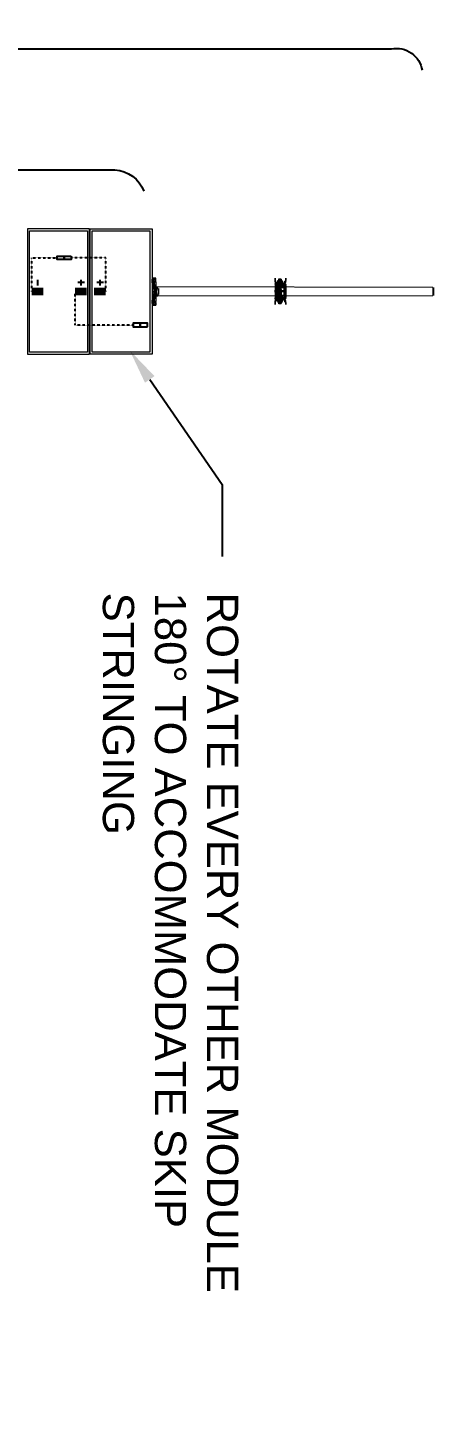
# Model space of a CAD drawing. Header units: feet. Extents: x -13743 to 68376, y -48 to 67763.
# Drawn here: x 4518 to 4778, y 405 to 1289 of the extents above; entities that cross this region are included whole.
import ezdxf
from ezdxf import colors
from ezdxf.entities.mleader import LeaderData, LeaderLine
from ezdxf.math import Vec2, Vec3

# ---------------------------------------------------------------- set-up
doc = ezdxf.new("R2010")
doc.units = ezdxf.units.FT
doc.header["$MEASUREMENT"] = 0
doc.linetypes.add('HIDDEN', pattern=[0.375, 0.25, -0.125])
for name, color, linetype in [('E-HARN-COMP', 8, 'Continuous'), ('E-TRNK-CABL-NEG', 6, 'HIDDEN'), ('E-TRUNK-CABLE-POS', 6, 'HIDDEN'), ('G-ANNO-TEXT', 1, 'Continuous'), ('Polarity-Text', 7, 'Continuous')]:
    doc.layers.add(name, color=color, linetype=linetype)
doc.styles.add('NEI-A', font='arial.ttf')

# ---------------------------------------------------------------- blocks, each defined once
blk = doc.blocks.new('A$Ccdbb2b2c')
at = {"lineweight": 5}
for points in [[(1.1316, 0.4133), (0.9266, 0.4133), (0.9266, 0.4133), (0.9266, 0), (0.9266, 0), (1.1316, 0)], [(1.1333, 0.4133), (1.3383, 0.4133), (1.3383, 0), (1.1333, 0)], [(0.935, 0.4067), (0.935, 0.0067), (1.125, 0.0067), (1.125, 0.4067)], [(1.14, 0.4067), (1.14, 0.0067), (1.3316, 0.0067), (1.3316, 0.4067)], [(0.4883, 0.2433), (0.4866, 0.2433), (0.4883, 0.2417), (0.4866, 0.24), (0.4883, 0.2417), (0.4866, 0.2433), (0.4866, 0.25), (0.4866, 0.2433), (0.4883, 0.2433), (0.4866, 0.2433)], [(0.4883, 0.23), (0.4866, 0.23), (0.4866, 0.2283), (0.4866, 0.23)], [(0.4983, 0.23), (0.4966, 0.225), (0.4983, 0.225), (0.5, 0.2233), (0.5, 0.2283), (0.4983, 0.2283)], [(0.4983, 0.2417), (0.5, 0.2417), (0.5, 0.2333), (0.4983, 0.2333)], [(0.505, 0.245), (0.5033, 0.245)], [(0.5066, 0.245), (0.5083, 0.245)], [(0.5133, 0.2417), (0.5133, 0.2333), (0.51, 0.2333), (0.51, 0.2417)], [(0.5133, 0.225), (0.5116, 0.225), (0.5116, 0.2233), (0.51, 0.2283), (0.5116, 0.2283), (0.5133, 0.23)], [(0.5166, 0.2283), (0.5166, 0.23), (0.52, 0.24), (0.5216, 0.2383), (0.5166, 0.2283), (0.52, 0.2283), (0.52, 0.225), (0.5166, 0.225)], [(0.5233, 0.2433), (0.5216, 0.2433)], [(0.9264, 0.25), (0.9147, 0.25)], [(0.4883, 0.21), (0.4866, 0.21)], [(0.4883, 0.2083), (0.4866, 0.2083)], [(0.4883, 0.205), (0.4866, 0.205)], [(0.4883, 0.205), (0.4866, 0.205)], [(0.4866, 0.19), (0.4866, 0.1883)], [(0.49, 0.2233), (0.4883, 0.2217), (0.49, 0.22), (0.4916, 0.2217)], [(0.49, 0.2233), (0.4883, 0.2233), (0.4883, 0.2217), (0.4883, 0.22), (0.49, 0.22), (0.4916, 0.22), (0.4916, 0.2217), (0.4916, 0.2233)], [(0.49, 0.2233), (0.4883, 0.2217), (0.49, 0.22), (0.4916, 0.2217)], [(0.49, 0.2233), (0.4883, 0.2217), (0.49, 0.22), (0.4916, 0.2217)], [(0.49, 0.195), (0.4883, 0.1933), (0.49, 0.1917), (0.4916, 0.1933)], [(0.49, 0.195), (0.4883, 0.195), (0.4883, 0.1933), (0.4883, 0.1917), (0.49, 0.1917), (0.49, 0.19), (0.4916, 0.1917), (0.4916, 0.1933), (0.4916, 0.195)], [(0.49, 0.195), (0.4883, 0.1933), (0.49, 0.1917), (0.4916, 0.1933)], [(0.49, 0.195), (0.4883, 0.195), (0.4883, 0.1933), (0.4883, 0.1917), (0.49, 0.1917), (0.4916, 0.1917), (0.4916, 0.1933), (0.4916, 0.195)], [(0.49, 0.195), (0.4883, 0.1933), (0.49, 0.1917), (0.4916, 0.1933)], [(0.4933, 0.2217), (0.4916, 0.2217)], [(0.4966, 0.1883), (0.4983, 0.1883), (0.4983, 0.19), (0.5, 0.19), (0.5, 0.185), (0.4983, 0.185), (0.4983, 0.1833)], [(0.5, 0.2217), (0.5016, 0.2217)], [(0.5, 0.2217), (0.5016, 0.2217)], [(0.5066, 0.1917), (0.5066, 0.2217), (0.5083, 0.2217), (0.5083, 0.1917)], [(0.51, 0.2217), (0.5116, 0.2217), (0.5133, 0.2217), (0.515, 0.2217)], [(0.51, 0.2133), (0.51, 0.21)], [(0.51, 0.2033), (0.51, 0.205), (0.51, 0.2033), (0.5116, 0.2033)], [(0.5116, 0.2033), (0.51, 0.2033)], [(0.5133, 0.1833), (0.5133, 0.19), (0.5116, 0.19), (0.51, 0.185), (0.5133, 0.185)], [(0.5133, 0.2217), (0.5116, 0.2217)], [(0.5183, 0.2233), (0.5166, 0.2217), (0.5183, 0.22), (0.52, 0.2217)], [(0.5183, 0.1933), (0.5166, 0.1933), (0.5183, 0.195)], [(0.5183, 0.195), (0.5166, 0.1933), (0.5183, 0.1917), (0.52, 0.1933)], [(0.52, 0.185), (0.52, 0.1883), (0.5216, 0.1883), (0.5216, 0.185)], [(0.913, 0.1933), (0.9114, 0.1933)], [(0.9164, 0.2033), (0.918, 0.1933), (0.9197, 0.1933), (0.918, 0.2033)], [(0.4866, 0.1733), (0.4883, 0.1733), (0.4883, 0.1717), (0.4866, 0.17), (0.4866, 0.1633), (0.4866, 0.17), (0.4883, 0.1717), (0.4883, 0.1733)], [(0.4883, 0.17), (0.4866, 0.17)], [(0.505, 0.17), (0.5033, 0.17)], [(0.51, 0.17), (0.5083, 0.17), (0.51, 0.17), (0.5116, 0.17)], [(0.5233, 0.1733), (0.5216, 0.1733)], [(0.9264, 0.1617), (0.9147, 0.1617)]]:
    blk.add_lwpolyline(points, close=True, dxfattribs=at)
for points in [[(0.485, 0.2283), (0.485, 0.2283)], [(0.4883, 0.2383), (0.4866, 0.24), (0.4883, 0.2417), (0.4866, 0.2433), (0.4866, 0.25)], [(0.4983, 0.2417), (0.4966, 0.235), (0.4966, 0.225), (0.4966, 0.2267), (0.4933, 0.23), (0.4933, 0.2283), (0.4916, 0.2283), (0.4916, 0.225), (0.4883, 0.225), (0.4883, 0.2233), (0.4866, 0.2233), (0.4866, 0.225), (0.4866, 0.2233), (0.4866, 0.225)], [(0.4883, 0.24), (0.4866, 0.24), (0.4883, 0.24), (0.4933, 0.23), (0.4916, 0.23), (0.4916, 0.2283), (0.4866, 0.2383), (0.4883, 0.24), (0.4933, 0.23), (0.4916, 0.23), (0.4916, 0.2283), (0.4916, 0.225), (0.4883, 0.225), (0.4883, 0.2283), (0.4866, 0.2283), (0.4866, 0.23), (0.4866, 0.2317)], [(0.4966, 0.2317), (0.49, 0.2367), (0.49, 0.24), (0.4883, 0.24), (0.4866, 0.2383), (0.4883, 0.24), (0.4933, 0.23), (0.4916, 0.23), (0.4916, 0.2283), (0.4866, 0.2383), (0.4916, 0.2283), (0.4883, 0.2283), (0.4916, 0.2283), (0.4883, 0.2283), (0.4883, 0.225), (0.4866, 0.225), (0.4866, 0.2267), (0.4866, 0.225), (0.4883, 0.225), (0.4883, 0.2233), (0.4866, 0.2233), (0.4866, 0.19), (0.4883, 0.19), (0.4883, 0.1883), (0.4883, 0.19), (0.4866, 0.19), (0.4866, 0.2233)], [(0.4866, 0.2317), (0.4866, 0.2317)], [(0.4916, 0.2283), (0.4933, 0.2283), (0.4933, 0.23), (0.4933, 0.2283), (0.4916, 0.2283), (0.4916, 0.225), (0.4866, 0.225), (0.4866, 0.2283), (0.4883, 0.2283), (0.4883, 0.225), (0.4883, 0.2233), (0.4883, 0.2217), (0.4883, 0.2233), (0.49, 0.2233), (0.4916, 0.2233), (0.4916, 0.2217), (0.4916, 0.225), (0.4933, 0.225), (0.4916, 0.225), (0.4916, 0.2217), (0.4916, 0.225), (0.4933, 0.225), (0.4916, 0.225), (0.4933, 0.225), (0.4933, 0.1883), (0.4916, 0.1883), (0.4916, 0.1917), (0.4916, 0.1933), (0.4933, 0.1933)], [(0.4883, 0.2433), (0.4883, 0.2433)], [(0.4883, 0.2433), (0.4883, 0.2433)], [(0.4883, 0.2433), (0.4883, 0.2433)], [(0.4883, 0.24), (0.4883, 0.24)], [(0.4883, 0.24), (0.4883, 0.24)], [(0.4916, 0.24), (0.49, 0.24), (0.49, 0.2367), (0.49, 0.2383)], [(0.4916, 0.2333), (0.4966, 0.2283), (0.49, 0.235)], [(0.4983, 0.2233), (0.4966, 0.225), (0.4933, 0.2267), (0.4933, 0.2283), (0.4933, 0.225), (0.4916, 0.225)], [(0.4966, 0.235), (0.4966, 0.225), (0.4983, 0.225)], [(0.4983, 0.24), (0.4983, 0.24)], [(0.4983, 0.235), (0.4983, 0.235)], [(0.4983, 0.2317), (0.4983, 0.2333)], [(0.5, 0.2417), (0.5016, 0.2417), (0.5016, 0.245), (0.5016, 0.2467), (0.5016, 0.245), (0.5033, 0.245), (0.505, 0.245), (0.505, 0.2417)], [(0.5016, 0.1917), (0.5, 0.1917), (0.5016, 0.1917), (0.5016, 0.1717), (0.505, 0.1717), (0.505, 0.1917), (0.505, 0.2217), (0.5066, 0.2217), (0.5066, 0.2417), (0.5083, 0.2417), (0.5083, 0.2217)], [(0.5, 0.23), (0.5, 0.2333), (0.5016, 0.2333)], [(0.5016, 0.2283), (0.5, 0.2283)], [(0.5016, 0.245), (0.5016, 0.2467), (0.5033, 0.2467), (0.5016, 0.2467), (0.5033, 0.245), (0.505, 0.245), (0.5033, 0.245), (0.505, 0.245)], [(0.5016, 0.2467), (0.5016, 0.2467)], [(0.5016, 0.245), (0.5016, 0.245)], [(0.5016, 0.2433), (0.5016, 0.235), (0.5016, 0.2433), (0.5016, 0.245), (0.5016, 0.2433), (0.5033, 0.2433), (0.505, 0.2433), (0.5033, 0.2433), (0.505, 0.2433), (0.5066, 0.2433), (0.5083, 0.2433), (0.5083, 0.2417), (0.5066, 0.2417), (0.505, 0.2417), (0.505, 0.2217), (0.505, 0.1917), (0.5016, 0.1917), (0.5016, 0.2217), (0.505, 0.2217), (0.505, 0.2417), (0.505, 0.2433), (0.5066, 0.2433), (0.505, 0.2433), (0.5066, 0.2433), (0.505, 0.2433)], [(0.505, 0.2417), (0.5016, 0.2417), (0.5016, 0.2217)], [(0.5016, 0.2117), (0.5016, 0.2367), (0.5033, 0.2367)], [(0.5016, 0.21), (0.5033, 0.21), (0.5016, 0.21), (0.5033, 0.21), (0.5016, 0.21), (0.5016, 0.2133), (0.5016, 0.235), (0.5033, 0.235)], [(0.5033, 0.2467), (0.5083, 0.2467), (0.51, 0.2467)], [(0.5116, 0.2467), (0.51, 0.2467), (0.5083, 0.245), (0.5066, 0.245), (0.5083, 0.245), (0.5083, 0.2467)], [(0.5066, 0.2417), (0.5066, 0.245), (0.5083, 0.245), (0.51, 0.245), (0.51, 0.2467), (0.51, 0.245), (0.5083, 0.2433), (0.51, 0.2433), (0.5083, 0.2433), (0.51, 0.2433), (0.51, 0.235), (0.51, 0.2433), (0.5116, 0.2433), (0.51, 0.2433), (0.51, 0.245), (0.51, 0.2433), (0.5083, 0.2433), (0.5066, 0.2433), (0.5083, 0.2433), (0.51, 0.2433)], [(0.5083, 0.2117), (0.51, 0.2117), (0.51, 0.2367), (0.5083, 0.2367)], [(0.51, 0.2467), (0.51, 0.2467)], [(0.51, 0.2417), (0.5116, 0.2417)], [(0.51, 0.21), (0.5116, 0.21), (0.51, 0.21), (0.5116, 0.21), (0.51, 0.21), (0.5116, 0.21), (0.51, 0.21), (0.51, 0.2117), (0.51, 0.2133), (0.51, 0.235), (0.5116, 0.235)], [(0.51, 0.2333), (0.5116, 0.2333), (0.5116, 0.23)], [(0.51, 0.2283), (0.5116, 0.2283)], [(0.5116, 0.24), (0.5116, 0.24)], [(0.515, 0.235), (0.5133, 0.2417)], [(0.5166, 0.185), (0.515, 0.185), (0.515, 0.1883), (0.5166, 0.1883), (0.515, 0.1883), (0.5166, 0.1883), (0.5166, 0.1917), (0.5166, 0.1933), (0.5166, 0.1917), (0.5183, 0.1917), (0.52, 0.1917), (0.52, 0.1933), (0.5183, 0.1933), (0.52, 0.1933), (0.5183, 0.1933), (0.52, 0.1933), (0.5183, 0.1933), (0.52, 0.1933), (0.5183, 0.1933), (0.52, 0.1933), (0.52, 0.195), (0.5183, 0.195), (0.5166, 0.195), (0.5166, 0.1933), (0.5166, 0.22), (0.5166, 0.2217), (0.5166, 0.2233), (0.5183, 0.2233), (0.52, 0.2233), (0.52, 0.2217), (0.5183, 0.2217), (0.52, 0.2217), (0.5183, 0.2217), (0.52, 0.2217), (0.5183, 0.2217), (0.52, 0.2217), (0.5183, 0.2217), (0.52, 0.2217), (0.52, 0.22), (0.5183, 0.22), (0.5166, 0.22), (0.5166, 0.2217), (0.5183, 0.2217), (0.5183, 0.2233), (0.5166, 0.2217), (0.5166, 0.225), (0.515, 0.225), (0.515, 0.235), (0.515, 0.225), (0.5133, 0.225), (0.5133, 0.2267)], [(0.5133, 0.235), (0.5133, 0.235)], [(0.5133, 0.2333), (0.5133, 0.2317)], [(0.5166, 0.23), (0.515, 0.23), (0.515, 0.2283), (0.5166, 0.2283)], [(0.515, 0.2283), (0.515, 0.225), (0.5166, 0.225), (0.515, 0.225), (0.515, 0.1883), (0.515, 0.1783)], [(0.52, 0.2383), (0.5216, 0.24), (0.52, 0.2417), (0.5216, 0.2433), (0.5216, 0.25), (0.5216, 0.1633), (0.5216, 0.17), (0.52, 0.1717), (0.52, 0.1733), (0.5216, 0.1733), (0.52, 0.175)], [(0.52, 0.2433), (0.52, 0.2433)], [(0.52, 0.24), (0.52, 0.24)], [(0.52, 0.2283), (0.5216, 0.2283), (0.5216, 0.225), (0.52, 0.225), (0.52, 0.2233)], [(0.5216, 0.24), (0.5233, 0.24)], [(0.5216, 0.2317), (0.5216, 0.23), (0.5216, 0.2283)], [(0.5233, 0.2317), (0.5233, 0.2317)], [(0.5233, 0.2283), (0.5233, 0.2283)], [(0.9247, 0.2433), (0.9247, 0.2467), (0.923, 0.2433), (0.9214, 0.245), (0.9214, 0.2417), (0.9147, 0.2417), (0.9147, 0.25), (0.9164, 0.25)], [(0.923, 0.2417), (0.923, 0.24), (0.9214, 0.2383), (0.9197, 0.2383), (0.9147, 0.2383), (0.9147, 0.2417)], [(0.9147, 0.2383), (0.9147, 0.2233), (0.918, 0.2233), (0.918, 0.22), (0.9197, 0.22), (0.9197, 0.2233), (0.918, 0.2233)], [(0.9214, 0.2467), (0.9197, 0.2467), (0.9164, 0.2467), (0.918, 0.2467)], [(0.9197, 0.2467), (0.9164, 0.2467)], [(0.923, 0.24), (0.9197, 0.2233), (0.918, 0.2233), (0.9197, 0.2383)], [(0.9264, 0.2283), (0.923, 0.2283), (0.923, 0.2183), (0.9214, 0.2183), (0.923, 0.2183), (0.9214, 0.2183), (0.9214, 0.2167), (0.923, 0.2167), (0.9197, 0.2083)], [(0.9214, 0.2383), (0.9214, 0.2417), (0.923, 0.2417), (0.923, 0.2433), (0.9214, 0.2267), (0.923, 0.2283), (0.9247, 0.2467), (0.9264, 0.245)], [(0.9247, 0.2467), (0.9247, 0.2483), (0.9247, 0.2467)], [(0.9264, 0.2483), (0.9247, 0.2483)], [(0.9264, 0.2383), (0.9247, 0.2467)], [(0.9266, 0.2517), (0.9283, 0.2517)], [(0.9266, 0.25), (0.9283, 0.25)], [(0.9266, 0.235), (0.9266, 0.2467), (0.9266, 0.2433)], [(0.9266, 0.2283), (0.9283, 0.2283)], [(1.1316, 0.2517), (1.1333, 0.2517)], [(1.1316, 0.25), (1.1333, 0.25)], [(1.1316, 0.235), (1.1333, 0.2467), (1.1333, 0.2433)], [(1.1316, 0.2283), (1.1333, 0.2283)], [(0, 0.22), (0, 0.1933)], [(0.0033, 0.22), (0.0017, 0.22), (0.9147, 0.2217)], [(0.9097, 0.195), (0.908, 0.195), (0.908, 0.1933), (0.9114, 0.1917), (0.9147, 0.1917), (0.913, 0.1917), (0.908, 0.1917), (0.0017, 0.1933), (0.0033, 0.1933)], [(0.485, 0.185), (0.485, 0.185)], [(0.4916, 0.1917), (0.49, 0.1917), (0.4883, 0.1917), (0.4883, 0.19), (0.4866, 0.19), (0.4866, 0.2233), (0.4883, 0.2233), (0.4883, 0.2217), (0.4883, 0.22), (0.4883, 0.1933), (0.4883, 0.1917), (0.49, 0.1917), (0.4916, 0.1917), (0.4916, 0.1933), (0.49, 0.195), (0.49, 0.1933), (0.4916, 0.1933), (0.4933, 0.1933), (0.5016, 0.1933), (0.5, 0.1933), (0.5, 0.1917), (0.5016, 0.1917), (0.5, 0.1917), (0.4983, 0.1917)], [(0.4883, 0.22), (0.4866, 0.22), (0.4883, 0.22), (0.49, 0.22), (0.4883, 0.22), (0.4883, 0.2217), (0.49, 0.2217), (0.4916, 0.2217), (0.49, 0.2217), (0.4916, 0.2217), (0.49, 0.2217), (0.4916, 0.2217), (0.49, 0.2217), (0.4916, 0.2217), (0.49, 0.2217), (0.4916, 0.2217), (0.49, 0.2217), (0.4916, 0.2217), (0.49, 0.2217), (0.4916, 0.2217), (0.49, 0.2217), (0.4916, 0.2217), (0.49, 0.2217), (0.49, 0.2233), (0.4916, 0.2217), (0.49, 0.2217), (0.4916, 0.2217), (0.49, 0.2217), (0.4916, 0.2217), (0.49, 0.2217), (0.4916, 0.2217), (0.49, 0.2217), (0.4916, 0.2217), (0.49, 0.2217), (0.49, 0.2233), (0.4916, 0.2217), (0.49, 0.2233), (0.49, 0.2217), (0.4916, 0.2217), (0.4916, 0.22), (0.49, 0.22), (0.4916, 0.22), (0.49, 0.22), (0.4883, 0.22), (0.4883, 0.2217), (0.49, 0.2217), (0.4883, 0.2217), (0.4883, 0.22), (0.49, 0.22), (0.4916, 0.22), (0.4916, 0.2217), (0.49, 0.2217), (0.4883, 0.2217), (0.4883, 0.22), (0.49, 0.22), (0.4916, 0.22), (0.4916, 0.1933), (0.49, 0.1933), (0.4883, 0.1933), (0.4866, 0.1933), (0.4883, 0.1933), (0.4883, 0.22), (0.4866, 0.22), (0.4883, 0.22), (0.4883, 0.1933), (0.49, 0.1933), (0.4916, 0.1933), (0.4916, 0.22), (0.4916, 0.2217), (0.4916, 0.22), (0.4916, 0.2217), (0.4916, 0.2233), (0.49, 0.2233), (0.4883, 0.2233), (0.4883, 0.2217), (0.4883, 0.2233)], [(0.4866, 0.21), (0.4883, 0.21)], [(0.4866, 0.2083), (0.4883, 0.2083)], [(0.4866, 0.205), (0.4883, 0.205)], [(0.4866, 0.205), (0.4883, 0.205)], [(0.4916, 0.1883), (0.4933, 0.1883), (0.4916, 0.1883), (0.4916, 0.1917), (0.49, 0.19), (0.49, 0.1917), (0.4883, 0.1917), (0.4883, 0.1933), (0.4883, 0.1917), (0.49, 0.1917), (0.49, 0.19), (0.4916, 0.1917), (0.4916, 0.1933), (0.49, 0.195), (0.49, 0.1933), (0.4916, 0.1933), (0.49, 0.1933), (0.4916, 0.1933), (0.49, 0.1933), (0.4916, 0.1933), (0.49, 0.1933), (0.4916, 0.1933), (0.49, 0.1933), (0.4883, 0.1933), (0.4866, 0.1933), (0.4883, 0.1933), (0.4883, 0.195), (0.49, 0.195), (0.4916, 0.195), (0.4916, 0.1933), (0.4916, 0.1917), (0.4916, 0.1883), (0.4933, 0.1883), (0.4933, 0.185), (0.4933, 0.1833), (0.4933, 0.185), (0.4916, 0.185), (0.4916, 0.1883), (0.4883, 0.1883), (0.4883, 0.185), (0.4916, 0.185), (0.4866, 0.175), (0.4883, 0.175), (0.4883, 0.1733), (0.4933, 0.1833), (0.4916, 0.185), (0.4883, 0.185), (0.4883, 0.1883), (0.4866, 0.1883), (0.4866, 0.1867), (0.4866, 0.1883), (0.4883, 0.1883), (0.4883, 0.19), (0.4883, 0.1917), (0.4883, 0.19)], [(0.4866, 0.1883), (0.4866, 0.19)], [(0.4883, 0.185), (0.4866, 0.185), (0.4866, 0.1833), (0.4866, 0.185), (0.4883, 0.185), (0.4866, 0.185), (0.4866, 0.1883), (0.4883, 0.1883), (0.4916, 0.1883), (0.4916, 0.185), (0.4933, 0.1833), (0.4883, 0.1733), (0.4883, 0.175), (0.4866, 0.175), (0.4916, 0.185), (0.4933, 0.1833), (0.4883, 0.1733), (0.4866, 0.1733)], [(0.4933, 0.1833), (0.4933, 0.185), (0.4916, 0.185), (0.4916, 0.1883), (0.4883, 0.1883), (0.4883, 0.185), (0.4916, 0.185), (0.4866, 0.175), (0.4883, 0.175), (0.4883, 0.1733), (0.49, 0.1733), (0.49, 0.1767)], [(0.4883, 0.1833), (0.4866, 0.1833), (0.4866, 0.185)], [(0.4866, 0.1833), (0.4866, 0.1833)], [(0.4883, 0.2233), (0.4883, 0.2233)], [(0.4883, 0.2233), (0.4883, 0.2233)], [(0.4883, 0.2217), (0.4883, 0.2217)], [(0.4883, 0.2217), (0.4883, 0.2217)], [(0.4883, 0.22), (0.4883, 0.22)], [(0.4883, 0.22), (0.4883, 0.22)], [(0.4883, 0.195), (0.4883, 0.195)], [(0.4883, 0.195), (0.4883, 0.195)], [(0.4883, 0.1933), (0.4883, 0.1933)], [(0.4883, 0.1933), (0.4883, 0.1917)], [(0.4883, 0.1933), (0.4883, 0.1933)], [(0.4883, 0.1917), (0.4883, 0.1917)], [(0.4883, 0.1917), (0.4883, 0.1917)], [(0.49, 0.2233), (0.49, 0.2233)], [(0.49, 0.2233), (0.49, 0.2233)], [(0.49, 0.22), (0.49, 0.22)], [(0.49, 0.1933), (0.49, 0.195), (0.4916, 0.1933), (0.49, 0.1933), (0.4916, 0.1933), (0.49, 0.1933), (0.4916, 0.1933), (0.49, 0.1933), (0.4916, 0.1933), (0.49, 0.1933), (0.4916, 0.1933), (0.49, 0.1933), (0.4916, 0.1933), (0.49, 0.1933), (0.4916, 0.1933), (0.49, 0.1933), (0.4916, 0.1933), (0.49, 0.1933), (0.4916, 0.1933), (0.4916, 0.22)], [(0.49, 0.22), (0.49, 0.22)], [(0.49, 0.195), (0.49, 0.195)], [(0.49, 0.195), (0.49, 0.195)], [(0.49, 0.1917), (0.49, 0.1917)], [(0.49, 0.1917), (0.49, 0.1917)], [(0.4916, 0.1817), (0.4966, 0.185), (0.49, 0.1783), (0.4966, 0.1817)], [(0.4916, 0.225), (0.4916, 0.225)], [(0.4916, 0.2233), (0.4916, 0.2233)], [(0.4916, 0.2233), (0.4916, 0.2233)], [(0.4916, 0.2217), (0.4916, 0.2217)], [(0.4916, 0.2217), (0.4916, 0.2217)], [(0.4916, 0.22), (0.4916, 0.22)], [(0.4916, 0.22), (0.4916, 0.22)], [(0.4916, 0.195), (0.4916, 0.195)], [(0.4916, 0.195), (0.4916, 0.195)], [(0.4916, 0.1933), (0.4916, 0.1933)], [(0.4916, 0.1933), (0.4916, 0.1933)], [(0.4916, 0.1917), (0.4916, 0.1917)], [(0.4916, 0.1917), (0.4916, 0.1917)], [(0.4933, 0.1883), (0.4916, 0.1883), (0.4933, 0.1883)], [(0.4916, 0.1883), (0.4916, 0.1883)], [(0.4916, 0.1883), (0.4916, 0.1883)], [(0.495, 0.1867), (0.4933, 0.1867), (0.4966, 0.1883), (0.4966, 0.1783), (0.4966, 0.1883), (0.4966, 0.1867), (0.4933, 0.185), (0.4916, 0.185)], [(0.4916, 0.1883), (0.4916, 0.1883)], [(0.5016, 0.22), (0.4933, 0.22)], [(0.5033, 0.21), (0.5016, 0.21), (0.5033, 0.21), (0.5016, 0.21), (0.5016, 0.2117), (0.5016, 0.2133), (0.5016, 0.21), (0.4933, 0.21)], [(0.4933, 0.2083), (0.4933, 0.205), (0.5016, 0.205), (0.5016, 0.2033), (0.5033, 0.2033), (0.5016, 0.2033), (0.5033, 0.2033)], [(0.4933, 0.1883), (0.4933, 0.1883)], [(0.4983, 0.19), (0.4966, 0.1883)], [(0.5016, 0.2233), (0.5, 0.2233), (0.4983, 0.225), (0.5, 0.2233), (0.5, 0.225)], [(0.5, 0.2217), (0.4983, 0.2217)], [(0.5, 0.1883), (0.5, 0.19), (0.4983, 0.1883), (0.5, 0.19), (0.5016, 0.19)], [(0.4983, 0.1817), (0.4983, 0.18), (0.5, 0.18), (0.5, 0.1833)], [(0.5, 0.2217), (0.5016, 0.2217)], [(0.5, 0.185), (0.5016, 0.185)], [(0.5016, 0.2017), (0.5016, 0.205), (0.5016, 0.2033), (0.5033, 0.2033), (0.5016, 0.2033)], [(0.5033, 0.1783), (0.5016, 0.1783), (0.5016, 0.2), (0.5016, 0.2033), (0.5016, 0.2), (0.5016, 0.2017), (0.5016, 0.1767), (0.5033, 0.1767)], [(0.5083, 0.1917), (0.5083, 0.1717), (0.5066, 0.1717), (0.5066, 0.1917), (0.505, 0.1917), (0.505, 0.1733), (0.5066, 0.1733), (0.5083, 0.1733)], [(0.515, 0.21), (0.5083, 0.21)], [(0.5083, 0.205), (0.515, 0.205), (0.515, 0.2083), (0.5166, 0.2083)], [(0.5083, 0.1767), (0.51, 0.1767), (0.51, 0.2017), (0.5083, 0.2017)], [(0.51, 0.2233), (0.5116, 0.2233)], [(0.515, 0.22), (0.51, 0.22)], [(0.51, 0.205), (0.51, 0.2017), (0.51, 0.2), (0.51, 0.2033), (0.51, 0.2), (0.51, 0.1783), (0.5116, 0.1783)], [(0.51, 0.2033), (0.5116, 0.2033)], [(0.51, 0.1933), (0.515, 0.1933), (0.5133, 0.1933), (0.5116, 0.195)], [(0.515, 0.1917), (0.51, 0.1917), (0.5116, 0.1917), (0.5133, 0.1917), (0.5116, 0.1917), (0.5133, 0.1917)], [(0.5116, 0.19), (0.51, 0.19)], [(0.51, 0.185), (0.5116, 0.185)], [(0.5116, 0.1833), (0.5116, 0.18), (0.51, 0.18), (0.51, 0.1717), (0.5133, 0.1717)], [(0.5116, 0.225), (0.5116, 0.2233), (0.5133, 0.225), (0.5116, 0.2233), (0.5133, 0.225)], [(0.5133, 0.22), (0.5116, 0.2183)], [(0.5133, 0.1883), (0.5116, 0.19), (0.5133, 0.1883), (0.5116, 0.19), (0.5116, 0.1883)], [(0.5133, 0.18), (0.5133, 0.1733), (0.515, 0.1783), (0.515, 0.1883), (0.5133, 0.1883), (0.5133, 0.1867)], [(0.515, 0.225), (0.515, 0.225)], [(0.515, 0.1883), (0.515, 0.1883)], [(0.5166, 0.1833), (0.515, 0.185)], [(0.5166, 0.225), (0.5166, 0.225)], [(0.5166, 0.22), (0.5183, 0.22), (0.52, 0.22), (0.52, 0.2217), (0.5183, 0.2217), (0.52, 0.2217), (0.52, 0.2233), (0.5216, 0.2233), (0.5216, 0.19), (0.52, 0.19)], [(0.5166, 0.2233), (0.5166, 0.2233)], [(0.5166, 0.2217), (0.5166, 0.2217)], [(0.5166, 0.22), (0.5166, 0.22)], [(0.5166, 0.1917), (0.5183, 0.19), (0.5183, 0.1917), (0.52, 0.1917), (0.52, 0.1933), (0.5183, 0.1933), (0.52, 0.1933), (0.52, 0.22)], [(0.5166, 0.195), (0.5166, 0.195)], [(0.5166, 0.1933), (0.5166, 0.1933)], [(0.5166, 0.1917), (0.5166, 0.1917)], [(0.52, 0.1917), (0.52, 0.19), (0.52, 0.1883), (0.5166, 0.1883), (0.5166, 0.185), (0.5166, 0.1833), (0.52, 0.1733), (0.52, 0.175), (0.5216, 0.175), (0.5166, 0.185), (0.52, 0.185)], [(0.5166, 0.1883), (0.5166, 0.1883)], [(0.5183, 0.2233), (0.5183, 0.2233)], [(0.5183, 0.22), (0.5183, 0.22)], [(0.5183, 0.195), (0.5183, 0.195)], [(0.5183, 0.1917), (0.5183, 0.1917)], [(0.52, 0.2233), (0.52, 0.2233)], [(0.52, 0.2217), (0.52, 0.2217)], [(0.52, 0.22), (0.52, 0.22)], [(0.52, 0.195), (0.52, 0.195)], [(0.52, 0.1933), (0.52, 0.1933)], [(0.52, 0.1917), (0.52, 0.1917)], [(0.5216, 0.225), (0.5216, 0.2233)], [(0.5216, 0.2083), (0.5233, 0.2083)], [(0.5216, 0.205), (0.5233, 0.205)], [(0.5216, 0.19), (0.5216, 0.1883)], [(0.5233, 0.185), (0.5216, 0.185), (0.5216, 0.1833), (0.5233, 0.1833)], [(0.5233, 0.185), (0.5233, 0.185)], [(0.5233, 0.1833), (0.5233, 0.1833)], [(0.9064, 0.2117), (0.9064, 0.2167), (0.9064, 0.1967), (0.9064, 0.2017), (0.9064, 0.2)], [(0.908, 0.2117), (0.9064, 0.2117), (0.9064, 0.2017)], [(0.913, 0.22), (0.9114, 0.22), (0.9114, 0.2183), (0.9097, 0.2183), (0.908, 0.2183), (0.9097, 0.2183), (0.9114, 0.2183), (0.913, 0.2183), (0.9114, 0.2183), (0.9147, 0.2183), (0.9147, 0.1917)], [(0.9097, 0.2167), (0.908, 0.2167), (0.908, 0.2183), (0.9114, 0.22), (0.913, 0.22), (0.9147, 0.22), (0.913, 0.22), (0.9114, 0.2183), (0.9114, 0.22)], [(0.908, 0.22), (0.913, 0.22), (0.9114, 0.22), (0.9147, 0.22), (0.9164, 0.22)], [(0.908, 0.2167), (0.908, 0.2183)], [(0.9164, 0.1917), (0.9147, 0.1917), (0.913, 0.1933), (0.9114, 0.1933), (0.9114, 0.1917), (0.9114, 0.1933), (0.9097, 0.1933), (0.908, 0.1933), (0.908, 0.195)], [(0.9164, 0.1933), (0.9147, 0.1933), (0.9114, 0.1933), (0.913, 0.1933), (0.9114, 0.1933), (0.9097, 0.1933), (0.908, 0.1933)], [(0.9114, 0.1933), (0.913, 0.1933)], [(0.9147, 0.22), (0.9147, 0.2183), (0.913, 0.215), (0.913, 0.1967), (0.9147, 0.1933)], [(0.9197, 0.22), (0.9197, 0.2183), (0.918, 0.2183), (0.918, 0.22), (0.9147, 0.22), (0.9147, 0.2233)], [(0.9147, 0.17), (0.9147, 0.1733), (0.9197, 0.1733), (0.923, 0.1733), (0.9197, 0.1883), (0.9197, 0.19), (0.918, 0.19), (0.918, 0.1917), (0.9147, 0.1917), (0.9147, 0.19)], [(0.9197, 0.1733), (0.918, 0.19), (0.9147, 0.19), (0.9147, 0.1733)], [(0.918, 0.2183), (0.9164, 0.2083), (0.9164, 0.205)], [(0.9264, 0.2183), (0.923, 0.2183), (0.9247, 0.2183), (0.923, 0.2183), (0.923, 0.2167), (0.923, 0.2183), (0.9214, 0.2183), (0.9214, 0.2167), (0.918, 0.2083), (0.9164, 0.2083)], [(0.9214, 0.1967), (0.918, 0.205), (0.918, 0.2083), (0.9197, 0.2183), (0.9214, 0.2183), (0.9214, 0.2267), (0.9197, 0.2233), (0.9214, 0.2233)], [(0.923, 0.1967), (0.9197, 0.205), (0.9197, 0.2083), (0.918, 0.2083), (0.918, 0.2033), (0.9197, 0.2033)], [(0.9214, 0.1883), (0.9197, 0.1883), (0.9197, 0.1933), (0.918, 0.1917), (0.918, 0.1933)], [(0.923, 0.17), (0.923, 0.1683), (0.9214, 0.185), (0.9197, 0.1883), (0.9197, 0.19), (0.918, 0.19)], [(0.9214, 0.1933), (0.923, 0.1933), (0.9214, 0.1933), (0.9197, 0.1933), (0.9214, 0.1933), (0.9214, 0.185), (0.923, 0.1833), (0.9247, 0.165), (0.9247, 0.1667), (0.9264, 0.1733)], [(0.9264, 0.1833), (0.923, 0.1833), (0.923, 0.1933), (0.9214, 0.1933), (0.9214, 0.195), (0.923, 0.195), (0.9264, 0.195)], [(0.9247, 0.195), (0.923, 0.195), (0.923, 0.1933), (0.9214, 0.195)], [(0.923, 0.22), (0.9264, 0.22)], [(0.9264, 0.2167), (0.923, 0.2167), (0.9247, 0.2167)], [(0.9264, 0.205), (0.923, 0.205), (0.923, 0.2067), (0.9247, 0.2083), (0.9264, 0.2067)], [(0.9264, 0.1933), (0.923, 0.1933), (0.9247, 0.1933), (0.923, 0.1933), (0.923, 0.195), (0.923, 0.1933)], [(0.9264, 0.1917), (0.923, 0.1917)], [(0.9266, 0.2217), (0.9283, 0.2217)], [(0.9266, 0.22), (0.9283, 0.22)], [(0.9266, 0.2183), (0.9283, 0.2183)], [(0.9266, 0.2167), (0.9283, 0.2167)], [(0.9266, 0.2083), (0.9283, 0.2083)], [(0.9266, 0.205), (0.9283, 0.205)], [(0.9266, 0.195), (0.9283, 0.195)], [(0.9266, 0.1933), (0.9283, 0.1933)], [(0.9266, 0.1917), (0.9283, 0.1917)], [(0.9266, 0.185), (0.9283, 0.185)], [(1.1333, 0.2217), (1.1316, 0.2217)], [(1.1316, 0.22), (1.1333, 0.22)], [(1.1316, 0.2183), (1.1333, 0.2183)], [(1.1333, 0.2167), (1.1316, 0.2167)], [(1.1316, 0.2083), (1.1333, 0.2083)], [(1.1333, 0.205), (1.1316, 0.205)], [(1.1316, 0.195), (1.1333, 0.195)], [(1.1333, 0.1933), (1.1316, 0.1933)], [(1.1316, 0.1917), (1.1333, 0.1917)], [(1.1333, 0.185), (1.1316, 0.185)], [(0.4883, 0.175), (0.4866, 0.1733), (0.4883, 0.1733), (0.4883, 0.1717), (0.4866, 0.17), (0.4866, 0.1633)], [(0.4866, 0.17), (0.4883, 0.17)], [(0.4883, 0.1733), (0.4883, 0.1733)], [(0.4883, 0.1733), (0.4883, 0.1733)], [(0.4883, 0.1733), (0.4883, 0.1733)], [(0.4883, 0.17), (0.4883, 0.17)], [(0.4883, 0.17), (0.4883, 0.17)], [(0.4883, 0.17), (0.4883, 0.17)], [(0.4916, 0.175), (0.49, 0.175), (0.49, 0.1767), (0.49, 0.175)], [(0.4966, 0.1783), (0.4983, 0.1733), (0.4983, 0.18)], [(0.5016, 0.18), (0.5, 0.18), (0.5, 0.1717), (0.4983, 0.1717)], [(0.4983, 0.1783), (0.4983, 0.1783)], [(0.5016, 0.1667), (0.5016, 0.1683), (0.5016, 0.17), (0.5016, 0.1717), (0.5, 0.1717)], [(0.51, 0.1667), (0.5083, 0.1667), (0.5016, 0.1667), (0.5033, 0.1667), (0.5016, 0.1667), (0.5033, 0.1683), (0.5016, 0.1683), (0.5016, 0.1667), (0.5016, 0.1683), (0.5016, 0.17), (0.5016, 0.1783), (0.5016, 0.17)], [(0.5016, 0.1683), (0.5016, 0.17), (0.5033, 0.17), (0.505, 0.17), (0.5066, 0.17), (0.5083, 0.17), (0.5066, 0.17)], [(0.5016, 0.1683), (0.5016, 0.1683)], [(0.5016, 0.1667), (0.5016, 0.1667)], [(0.505, 0.1683), (0.5033, 0.1683), (0.5033, 0.17), (0.505, 0.17), (0.5066, 0.17), (0.5083, 0.17), (0.5066, 0.17), (0.5083, 0.1683), (0.5066, 0.1683)], [(0.5033, 0.1683), (0.5033, 0.17), (0.505, 0.17), (0.5066, 0.17), (0.5083, 0.1683), (0.51, 0.1683), (0.51, 0.1667), (0.51, 0.1683)], [(0.5033, 0.17), (0.505, 0.17)], [(0.5083, 0.1717), (0.5083, 0.17), (0.5066, 0.17), (0.5066, 0.1717), (0.505, 0.1717), (0.505, 0.17), (0.505, 0.1733)], [(0.51, 0.17), (0.5083, 0.17), (0.51, 0.17), (0.51, 0.1783), (0.51, 0.17), (0.51, 0.1683), (0.51, 0.17), (0.5083, 0.17), (0.51, 0.1683), (0.5083, 0.1683), (0.51, 0.1667), (0.5116, 0.1667)], [(0.5083, 0.1667), (0.5083, 0.1683)], [(0.5133, 0.1817), (0.5133, 0.18), (0.51, 0.18)], [(0.51, 0.1717), (0.5116, 0.1717)], [(0.51, 0.1667), (0.51, 0.1667)], [(0.5116, 0.1733), (0.5116, 0.1733)], [(0.5133, 0.1783), (0.5133, 0.1783)], [(0.52, 0.17), (0.52, 0.17)], [(0.5216, 0.17), (0.5233, 0.17)], [(0.9264, 0.1667), (0.9247, 0.165), (0.9247, 0.1633), (0.9264, 0.1633), (0.9247, 0.1633), (0.9247, 0.165), (0.923, 0.1683), (0.9214, 0.1683), (0.9214, 0.17), (0.9147, 0.17), (0.9147, 0.1617), (0.9164, 0.1617)], [(0.9164, 0.1667), (0.9197, 0.1667)], [(0.9214, 0.165), (0.9197, 0.165), (0.9164, 0.165), (0.918, 0.165)], [(0.9214, 0.1733), (0.9214, 0.17), (0.923, 0.17), (0.923, 0.1717)], [(0.9247, 0.1683), (0.9247, 0.165), (0.9264, 0.165)], [(0.9266, 0.17), (0.9266, 0.1667), (0.9266, 0.1783)], [(0.9266, 0.1667), (0.9266, 0.1667)], [(0.9266, 0.1633), (0.9283, 0.1633)], [(0.9266, 0.1617), (0.9283, 0.1617)], [(1.1333, 0.17), (1.1333, 0.1667), (1.1316, 0.1783)], [(1.1316, 0.1633), (1.1333, 0.1633)], [(1.1316, 0.1617), (1.1333, 0.1617)], [(1.1333, 0.1667), (1.1333, 0.1667)]]:
    blk.add_lwpolyline(points, dxfattribs=at)
at = {"color": 8, "lineweight": 5, "true_color": 0x808080}
blk.add_lwpolyline([(0.0017, 0.22), (0.0017, 0.1933)], dxfattribs=at)

msp = doc.modelspace()

# ---------------------------------------------------------------- linework, layer by layer
at = {"layer": 'E-HARN-COMP'}
for points in [[(4541.9, 1143.04), (4541.9, 1140.71), (4537.34, 1140.71), (4537.34, 1143.04)], [(4546.47, 1143.04), (4546.47, 1140.71), (4541.9, 1140.71), (4541.9, 1143.04)], [(4590.65, 1097.64), (4590.65, 1099.97), (4586.09, 1099.97), (4586.09, 1097.64)], [(4595.22, 1097.64), (4595.22, 1099.97), (4590.65, 1099.97), (4590.65, 1097.64)]]:
    msp.add_lwpolyline(points, close=True, dxfattribs=at)
at = {"layer": 'E-HARN-COMP', "const_width": 5}
for points in [[(4521.14, 1120.34), (4528.59, 1120.34)], [(4548.93, 1120.34), (4556.38, 1120.34)], [(4568.53, 1120.34), (4561.07, 1120.34)]]:
    msp.add_lwpolyline(points, dxfattribs=at)
at = {"layer": 'E-TRNK-CABL-NEG', "ltscale": 0.1}
msp.add_lwpolyline([(4521.14, 1120.34), (4521.14, 1141.88), (4537.34, 1141.88)], dxfattribs=at)
at = {"layer": 'E-TRUNK-CABLE-POS', "ltscale": 0.1}
for points in [[(4568.53, 1120.34), (4568.53, 1141.88), (4546.32, 1141.88)], [(4586.24, 1098.81), (4548.93, 1098.81), (4548.93, 1120.34)]]:
    msp.add_lwpolyline(points, dxfattribs=at)
at = {"layer": 'G-ANNO-TEXT', "flags": 128}
for points in [[(2203.1, 1262.04, -0.463783), (2215.87, 1275.69), (3424.42, 1275.69, 0.298343), (3442.93, 1289.34, 0.298343), (3461.44, 1275.69), (4751.62, 1275.69, -0.4246), (4771.16, 1262.04)], [(3484.34, 1184.57, -0.298343), (3502.85, 1198.22), (3902.92, 1198.22, 0.298343), (3921.43, 1211.87, 0.298343), (3939.94, 1198.22), (4574.42, 1198.22, -0.298343), (4592.93, 1184.57)]]:
    msp.add_lwpolyline(points, format="xyb", dxfattribs=at)
at = {"layer": 'Polarity-Text'}
for p, q in [((4524.79, 1127.81), (4524.79, 1124.19)), ((4554.9, 1126), (4550.62, 1126)), ((4552.62, 1127.81), (4552.62, 1124.19)), ((4567.04, 1126), (4562.76, 1126)), ((4564.76, 1127.81), (4564.76, 1124.19))]:
    msp.add_line(p, q, dxfattribs=at)

# ---------------------------------------------------------------- leaders
at = {"layer": 'G-ANNO-TEXT'}
ml = msp.add_multileader_mtext('Standard', dxfattribs=at)
ml.set_content('ROTATE EVERY OTHER MODULE 180%%D TO ACCOMMODATE SKIP STRINGING', color=256, style='NEI-A')
ml.set_leader_properties()
ml.build(insert=Vec2(0, 0))
ml.multileader.update_dxf_attribs({"dogleg_length": 0.36, "arrow_head_size": 22.51})
ctx = ml.context
ctx.base_point, ctx.char_height, ctx.arrow_head_size, ctx.landing_gap_size, ctx.plane_origin, ctx.plane_x_axis, ctx.plane_y_axis = Vec3(4643.18, 950.5, -22.9), 20, 22.51, 23.05, Vec3(-1306.45, -5428, -22.9), Vec3(0, -1), Vec3(1, 0)
notes = []
notes.append((ctx, [(0, (1, 1, 0), (4643.18, 996.6, -22.9), (0, -1), 46.1, [(1, [(4583.93, 1082.53, -22.9)], 0, [])])]))
ctx.mtext.insert, ctx.mtext.text_direction, ctx.mtext.rotation, ctx.mtext.width, ctx.mtext.flow_direction = Vec3(4653.35, 927.45, -22.9), Vec3(0, -1), 4.712389, 512.5465, 5
ctx.mtext.has_bg_fill, ctx.mtext.bg_color, ctx.mtext.bg_scale_factor, ctx.mtext.bg_transparency, ctx.mtext.use_window_bg_color = 1, -1073741824, 1.5, 0, 1
for ctx, leaders in notes:
    for number, flags, end, landing, length, lines in leaders:
        leader = LeaderData()
        leader.index, (leader.has_last_leader_line, leader.has_dogleg_vector, leader.attachment_direction) = number, flags
        leader.last_leader_point, leader.dogleg_vector, leader.dogleg_length = Vec3(end), Vec3(landing), length
        for number, points, colour, breaks in lines:
            line = LeaderLine()
            line.index, line.vertices, line.color, line.breaks = number, Vec3.list(points), colors.encode_raw_color(colour), breaks
            leader.lines.append(line)
        ctx.leaders.append(leader)

# ---------------------------------------------------------------- next in the draw order: block references
at = {"xscale": -194.318304, "yscale": 194.318304, "zscale": 194.318304}
msp.add_blockref('A$Ccdbb2b2c', (4778.39, 1080.18), dxfattribs=at)

doc.saveas('drawing.dxf')
